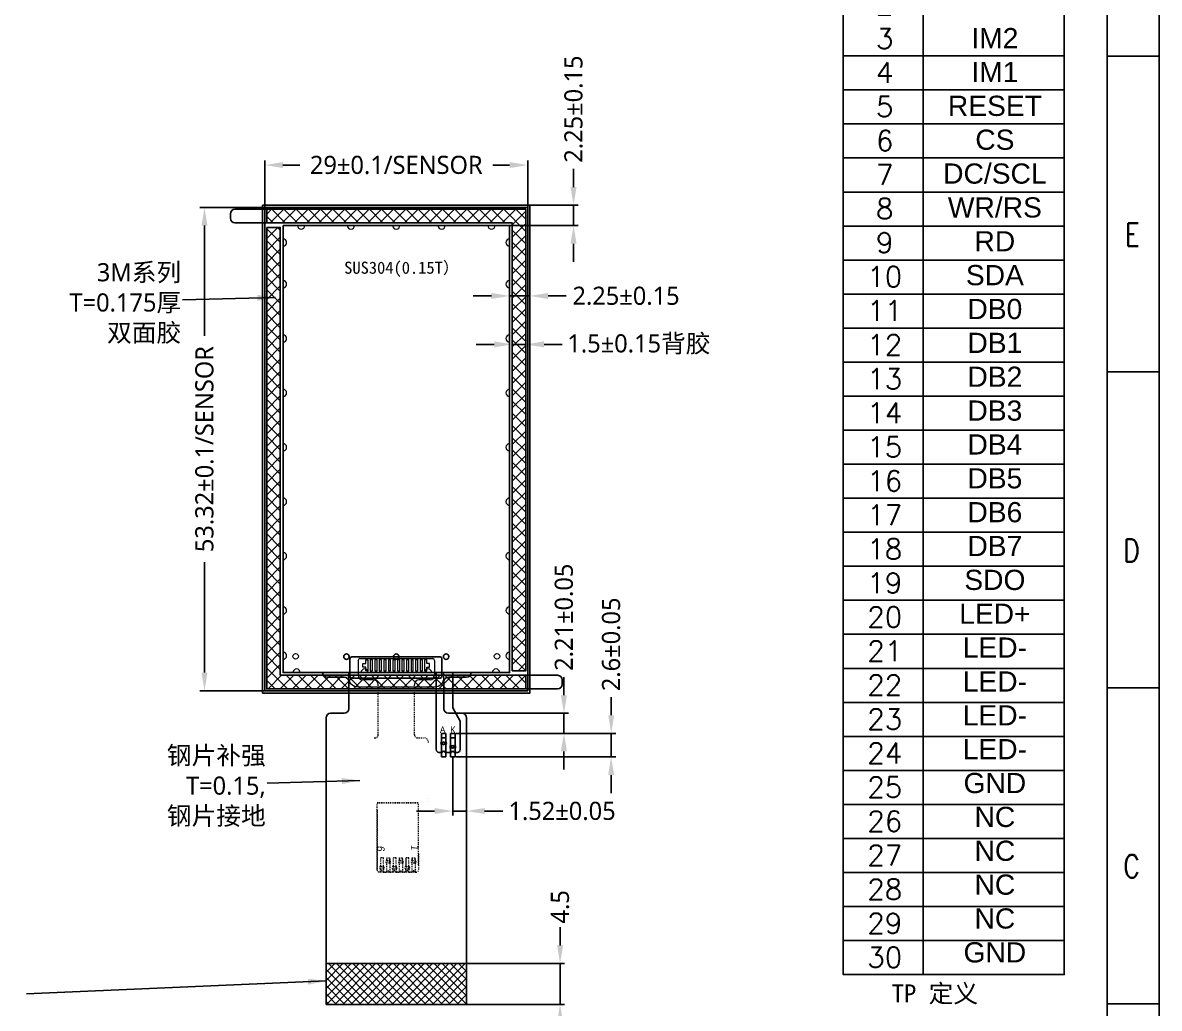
# Model space of a CAD drawing. Header units: millimetres. Extents: x 3150 to 3893, y 1403 to 2132.
# Drawn here: x 3439.1 to 3564.5, y 1550.5 to 1659.2 of the extents above; entities that cross this region are included whole.
import ezdxf

# ---------------------------------------------------------------- set-up
doc = ezdxf.new("R2010")
doc.units = ezdxf.units.MM
doc.linetypes.add('HIDDEN', pattern=[0.2, 0.1, -0.1])
for name, color, linetype in [('1-标准图框', 40, 'Continuous'), ('2-BL', 3, 'Continuous'), ('2-BL-FPC', 2, 'Continuous'), ('3-LCD-FPC', 40, 'Continuous'), ('6-标注', 7, 'Continuous'), ('dim', 3, 'Continuous'), ('KEEPOUTLAYER', 6, 'Continuous'), ('MECHANICAL1', 6, 'Continuous'), ('sensor OD', 7, 'Continuous'), ('上线OCA开窗', 103, 'Continuous')]:
    doc.layers.add(name, color=color, linetype=linetype)
doc.layers.add('图框', color=7, linetype='Continuous', lineweight=15)
doc.styles.add('PIN文字1', font='', dxfattribs={"height": 4})
doc.styles.add('ROMANS', font='romans.shx', dxfattribs={"width": 0.8})
doc.styles.add('TEXTSTYLE_2', font='simfang.ttf')
doc.styles.add('宋体', font='')
doc.styles.add('普耐', font='simhei.ttf')
doc.styles.add('标准', font='romand.shx', dxfattribs={"width": 0.9, "oblique": 5, "bigfont": 'gbcbig.shx'})
doc.styles.get('PIN文字1').set_extended_font_data('Microsoft YaHei')
doc.styles.get('宋体').set_extended_font_data('Microsoft YaHei')
doc.dimstyles.new('ISO-25-2.5', dxfattribs={"dimtxt": 2, "dimasz": 2, "dimexe": 1.25, "dimexo": 0, "dimtad": 1, "dimdsep": 46, "dimtxsty": '宋体', "dimcen": 2.5, "dimclrd": 256, "dimclre": 256, "dimclrt": 256, "dimadec": 0, "dimazin": 0, "dimtfac": 1, "dimtmove": 0, "dimatfit": 3, "dimfxl": 1, "dimarcsym": 0})
doc.dimstyles.new('ZY-G2-0.05', dxfattribs={"dimtxt": 2, "dimasz": 2, "dimexe": 0.5, "dimexo": 0.1, "dimgap": 0.5, "dimtad": 0, "dimdsep": 46, "dimtxsty": '宋体', "dimcen": 2, "dimclrd": 7, "dimclre": 7, "dimclrt": 7, "dimadec": 0, "dimazin": 2, "dimtol": 1, "dimtp": 0.05, "dimtm": 0.05, "dimtfac": 1, "dimtmove": 0, "dimatfit": 3, "dimfxl": 1, "dimtolj": 1, "dimarcsym": 0})
doc.dimstyles.new('ZY-G2-0.1默认', dxfattribs={"dimtxt": 2, "dimasz": 2, "dimexe": 0.5, "dimexo": 0.1, "dimgap": 0.5, "dimtad": 0, "dimdsep": 46, "dimtxsty": '宋体', "dimcen": 2, "dimclrd": 7, "dimclre": 7, "dimclrt": 7, "dimadec": 0, "dimazin": 2, "dimtp": 0.1, "dimtm": 0.1, "dimtfac": 1, "dimtmove": 0, "dimatfit": 3, "dimfxl": 1, "dimtolj": 1, "dimarcsym": 0})

# ---------------------------------------------------------------- blocks, each defined once
blk = doc.blocks.new('*D258')
at = {"layer": '6-标注', "color": 7, "lineweight": -2, "transparency": 16777216}
for p, q in [((3498.43, 1557.44), (3498.43, 1559.44)), ((3488.21, 1555.44), (3498.93, 1555.44)), ((3498.43, 1550.94), (3498.43, 1555.44)), ((3487.89, 1550.94), (3498.93, 1550.94)), ((3498.43, 1548.94), (3498.43, 1546.94))]:
    blk.add_line(p, q, dxfattribs=at)
at = {"layer": '6-标注', "color": 7, "transparency": 16777216}
for points in [[(3498.1, 1557.44), (3498.77, 1557.44), (3498.43, 1555.44)], [(3498.1, 1548.94), (3498.77, 1548.94), (3498.43, 1550.94)]]:
    blk.add_solid(points, dxfattribs=at)
at = {"layer": 'Defpoints', "color": 0, "transparency": 16777216}
for p in [(3488.11, 1555.44), (3498.43, 1555.44), (3487.79, 1550.94)]:
    blk.add_point(p, dxfattribs=at)
at = {"layer": '6-标注', "color": 7, "transparency": 16777216, "insert": (3498.43, 1561.7), "char_height": 2, "attachment_point": 5, "rotation": 90, "style": '宋体'}
blk.add_mtext('\\A1;4.5', dxfattribs=at)
blk = doc.blocks.new('*D265')
at = {"color": 7, "lineweight": -2, "transparency": 16777216}
for p, q in [((3498.86, 1585.05), (3498.86, 1587.05)), ((3487.71, 1583.05), (3499.36, 1583.05)), ((3498.86, 1580.84), (3498.86, 1583.05)), ((3486.94, 1580.84), (3499.36, 1580.84)), ((3498.86, 1578.84), (3498.86, 1576.84))]:
    blk.add_line(p, q, dxfattribs=at)
at = {"color": 7, "transparency": 16777216}
for points in [[(3498.52, 1585.05), (3499.19, 1585.05), (3498.86, 1583.05)], [(3498.52, 1578.84), (3499.19, 1578.84), (3498.86, 1580.84)]]:
    blk.add_solid(points, dxfattribs=at)
at = {"layer": 'Defpoints', "color": 0, "transparency": 16777216}
for p in [(3487.61, 1583.05), (3498.86, 1583.05), (3486.84, 1580.84)]:
    blk.add_point(p, dxfattribs=at)
at = {"color": 7, "transparency": 16777216, "insert": (3498.86, 1593.65), "char_height": 2, "attachment_point": 5, "rotation": 90, "style": '宋体'}
blk.add_mtext('\\A1;2.21±0.05', dxfattribs=at)
blk = doc.blocks.new('*D259')
at = {"color": 7, "lineweight": -2, "transparency": 16777216}
for p, q in [((3504.07, 1582.84), (3504.07, 1584.84)), ((3495.91, 1580.84), (3504.57, 1580.84)), ((3504.07, 1578.24), (3504.07, 1580.84)), ((3486.94, 1578.24), (3504.57, 1578.24)), ((3504.07, 1576.24), (3504.07, 1574.24))]:
    blk.add_line(p, q, dxfattribs=at)
at = {"color": 7, "transparency": 16777216}
for points in [[(3503.74, 1582.84), (3504.4, 1582.84), (3504.07, 1580.84)], [(3503.74, 1576.24), (3504.4, 1576.24), (3504.07, 1578.24)]]:
    blk.add_solid(points, dxfattribs=at)
at = {"layer": 'Defpoints', "color": 0, "transparency": 16777216}
for p in [(3495.81, 1580.84), (3504.07, 1580.84), (3486.84, 1578.24)]:
    blk.add_point(p, dxfattribs=at)
at = {"color": 7, "transparency": 16777216, "insert": (3504.07, 1590.66), "char_height": 2, "attachment_point": 5, "rotation": 90, "style": '宋体'}
blk.add_mtext('\\A1;2.6±0.05', dxfattribs=at)
blk = doc.blocks.new('*D260')
at = {"color": 7, "lineweight": -2, "transparency": 16777216}
for p, q in [((3486.59, 1578.14), (3486.59, 1571.77)), ((3488.11, 1578.14), (3488.11, 1571.77)), ((3484.59, 1572.27), (3482.59, 1572.27)), ((3486.59, 1572.27), (3488.11, 1572.27)), ((3490.11, 1572.27), (3492.11, 1572.27))]:
    blk.add_line(p, q, dxfattribs=at)
at = {"color": 7, "transparency": 16777216}
for points in [[(3484.59, 1572.6), (3484.59, 1571.94), (3486.59, 1572.27)], [(3490.11, 1572.6), (3490.11, 1571.94), (3488.11, 1572.27)]]:
    blk.add_solid(points, dxfattribs=at)
at = {"layer": 'Defpoints', "color": 0, "transparency": 16777216}
for p in [(3486.59, 1578.24), (3488.11, 1578.24), (3488.11, 1572.27)]:
    blk.add_point(p, dxfattribs=at)
at = {"color": 7, "transparency": 16777216, "insert": (3498.65, 1572.27), "char_height": 2, "attachment_point": 5, "style": '宋体'}
blk.add_mtext('\\A1;1.52±0.05', dxfattribs=at)
blk = doc.blocks.new('*D266')
at = {"layer": '3-LCD-FPC', "color": 7, "lineweight": -2, "transparency": 16777216}
for p, q in [((3490.86, 1629.1), (3488.86, 1629.1)), ((3492.86, 1627.26), (3492.86, 1629.6)), ((3492.86, 1629.1), (3495.11, 1629.1)), ((3495.11, 1627.26), (3495.11, 1629.6)), ((3497.11, 1629.1), (3499.11, 1629.1))]:
    blk.add_line(p, q, dxfattribs=at)
at = {"layer": '3-LCD-FPC', "color": 7, "transparency": 16777216}
for points in [[(3490.86, 1629.43), (3490.86, 1628.76), (3492.86, 1629.1)], [(3497.11, 1629.43), (3497.11, 1628.76), (3495.11, 1629.1)]]:
    blk.add_solid(points, dxfattribs=at)
at = {"layer": 'Defpoints', "color": 0, "transparency": 16777216}
for p in [(3495.11, 1629.1), (3492.86, 1627.16), (3495.11, 1627.16)]:
    blk.add_point(p, dxfattribs=at)
at = {"layer": '3-LCD-FPC', "color": 7, "transparency": 16777216, "insert": (3505.71, 1629.1), "char_height": 2, "attachment_point": 5, "style": '宋体'}
blk.add_mtext('\\A1;2.25±0.15', dxfattribs=at)
blk = doc.blocks.new('*D267')
at = {"layer": '3-LCD-FPC', "color": 7, "lineweight": -2, "transparency": 16777216}
for p, q in [((3499.92, 1641.11), (3499.92, 1643.11)), ((3488.97, 1639.11), (3500.42, 1639.11)), ((3499.92, 1636.86), (3499.92, 1639.11)), ((3488.97, 1636.86), (3500.42, 1636.86)), ((3499.92, 1634.86), (3499.92, 1632.86))]:
    blk.add_line(p, q, dxfattribs=at)
at = {"layer": '3-LCD-FPC', "color": 7, "transparency": 16777216}
for points in [[(3499.58, 1641.11), (3500.25, 1641.11), (3499.92, 1639.11)], [(3499.58, 1634.86), (3500.25, 1634.86), (3499.92, 1636.86)]]:
    blk.add_solid(points, dxfattribs=at)
at = {"layer": 'Defpoints', "color": 0, "transparency": 16777216}
for p in [(3488.87, 1639.11), (3499.92, 1639.11), (3488.87, 1636.86)]:
    blk.add_point(p, dxfattribs=at)
at = {"layer": '3-LCD-FPC', "color": 7, "transparency": 16777216, "insert": (3499.92, 1649.71), "char_height": 2, "attachment_point": 5, "rotation": 90, "style": '宋体'}
blk.add_mtext('\\A1;2.25±0.15', dxfattribs=at)
blk = doc.blocks.new('*D306')
at = {"layer": '3-LCD-FPC', "color": 7, "lineweight": -2, "transparency": 16777216}
for p, q in [((3493.16, 1615.48), (3493.16, 1624.25)), ((3494.66, 1615.48), (3494.66, 1624.25)), ((3491.16, 1623.75), (3489.16, 1623.75)), ((3493.16, 1623.75), (3494.66, 1623.75)), ((3496.66, 1623.75), (3498.66, 1623.75))]:
    blk.add_line(p, q, dxfattribs=at)
at = {"layer": '3-LCD-FPC', "color": 7, "transparency": 16777216}
for points in [[(3491.16, 1624.09), (3491.16, 1623.42), (3493.16, 1623.75)], [(3496.66, 1624.09), (3496.66, 1623.42), (3494.66, 1623.75)]]:
    blk.add_solid(points, dxfattribs=at)
at = {"layer": 'Defpoints', "color": 0, "transparency": 16777216}
for p in [(3494.66, 1623.75), (3493.16, 1615.38), (3494.66, 1615.38)]:
    blk.add_point(p, dxfattribs=at)
at = {"layer": '3-LCD-FPC', "color": 7, "transparency": 16777216, "insert": (3507.13, 1623.75), "char_height": 2, "attachment_point": 5, "style": '宋体'}
blk.add_mtext('\\A1;1.5±0.15背胶', dxfattribs=at)
blk = doc.blocks.new('*D313')
at = {"layer": '3-LCD-FPC', "color": 7, "lineweight": -2, "transparency": 16777216}
for p, q in [((3467.5, 1638.86), (3458.7, 1638.86)), ((3459.2, 1636.86), (3459.2, 1624.69)), ((3459.2, 1587.54), (3459.2, 1599.71)), ((3467.25, 1585.54), (3458.7, 1585.54))]:
    blk.add_line(p, q, dxfattribs=at)
at = {"layer": '3-LCD-FPC', "color": 7, "transparency": 16777216}
for points in [[(3458.87, 1636.86), (3459.53, 1636.86), (3459.2, 1638.86)], [(3458.87, 1587.54), (3459.53, 1587.54), (3459.2, 1585.54)]]:
    blk.add_solid(points, dxfattribs=at)
at = {"layer": 'Defpoints', "color": 0, "transparency": 16777216}
for p in [(3459.2, 1638.86), (3467.6, 1638.86), (3467.35, 1585.54)]:
    blk.add_point(p, dxfattribs=at)
at = {"layer": '3-LCD-FPC', "color": 7, "transparency": 16777216, "insert": (3459.2, 1612.2), "char_height": 2, "attachment_point": 5, "rotation": 90, "style": '宋体'}
blk.add_mtext('\\A1;53.32±0.1/SENSOR', dxfattribs=at)
blk = doc.blocks.new('*D314')
at = {"layer": '3-LCD-FPC', "color": 7, "lineweight": -2, "transparency": 16777216}
for p, q in [((3465.86, 1636.91), (3465.86, 1644.04)), ((3494.86, 1636.72), (3494.86, 1644.04)), ((3467.86, 1643.54), (3469.71, 1643.54)), ((3492.86, 1643.54), (3491.02, 1643.54))]:
    blk.add_line(p, q, dxfattribs=at)
at = {"layer": '3-LCD-FPC', "color": 7, "transparency": 16777216}
for points in [[(3467.86, 1643.87), (3467.86, 1643.21), (3465.86, 1643.54)], [(3492.86, 1643.87), (3492.86, 1643.21), (3494.86, 1643.54)]]:
    blk.add_solid(points, dxfattribs=at)
at = {"layer": 'Defpoints', "color": 0, "transparency": 16777216}
for p in [(3494.86, 1643.54), (3465.86, 1636.81), (3494.86, 1636.62)]:
    blk.add_point(p, dxfattribs=at)
at = {"layer": '3-LCD-FPC', "color": 7, "transparency": 16777216, "insert": (3480.36, 1643.54), "char_height": 2, "attachment_point": 5, "style": '宋体'}
blk.add_mtext('\\A1;29±0.1/SENSOR', dxfattribs=at)

msp = doc.modelspace()

# ---------------------------------------------------------------- hatches: boundary and pattern name
h = msp.add_hatch()
h.set_pattern_fill('ANSI37', color=2, scale=0.3)
h.paths.add_polyline_path([(3466.0623, 1636.6609), (3466.0623, 1585.7409), (3494.6623, 1585.7409), (3494.6623, 1587.2409), (3467.5623, 1587.2409), (3467.5623, 1636.6609)])
at = {"layer": '1-标准图框'}
h = msp.add_hatch(dxfattribs=at)
h.set_pattern_fill('ANSI37', color=2, scale=0.3)
h.paths.add_polyline_path([(3493.1623, 1587.7409), (3493.1623, 1637.1609), (3466.0623, 1637.1609), (3466.0623, 1638.6609), (3494.6623, 1638.6609), (3494.6623, 1587.7409)])
at = {"layer": '3-LCD-FPC'}
h = msp.add_hatch(dxfattribs=at)
h.set_pattern_fill('ANSI37', color=40, scale=0.2)
h.set_pattern_definition([(45, (3337.6195, 1456.30356), (-0.4490128, 0.4490128), []), (135, (3337.6195, 1456.30356), (-0.4490128, -0.4490128), [])])
h.paths.add_polyline_path([(3488.1123, 1550.9409), (3488.1123, 1555.4409), (3472.6123, 1555.4409), (3472.6123, 1550.9409)])

# ---------------------------------------------------------------- linework, layer by layer
at = {"color": 7}
for p, q in [((3462.0623, 1637.6609), (3462.0623, 1638.1609)), ((3466.0623, 1638.6609), (3462.5623, 1638.6609)), ((3466.0623, 1637.1609), (3462.5623, 1637.1609)), ((3494.6623, 1587.2409), (3498.1623, 1587.2409)), ((3498.6623, 1586.2409), (3498.6623, 1586.7409)), ((3494.6623, 1585.7409), (3498.1623, 1585.7409))]:
    msp.add_line(p, q, dxfattribs=at)
at = {"color": 6, "linetype": 'HIDDEN', "lineweight": 0}
for p, q in [((3477.9286, 1580.3409), (3478.0286, 1580.3409)), ((3482.6953, 1580.3409), (3483.362, 1580.3409)), ((3478.2512, 1565.7792), (3478.2512, 1573.1783)), ((3482.8012, 1566.3365), (3482.8012, 1573.1783)), ((3478.2512, 1572.3783), (3478.2512, 1565.7792)), ((3482.8012, 1567.5292), (3482.8012, 1565.7792)), ((3478.6231, 1565.5167), (3478.5123, 1565.5167)), ((3482.5387, 1565.5167), (3478.5137, 1565.5167))]:
    msp.add_line(p, q, dxfattribs=at)
at = {"color": 7, "linetype": 'HIDDEN'}
msp.add_line((3478.2512, 1573.1783), (3482.8012, 1573.1783), dxfattribs=at)
at = {"color": 11, "linetype": 'HIDDEN', "lineweight": 0}
for p, q in [((3478.6012, 1567.1142), (3478.6012, 1566.1935)), ((3478.9512, 1567.1142), (3478.6012, 1567.1142)), ((3478.6012, 1567.1142), (3478.6012, 1566.1935)), ((3478.9512, 1566.1937), (3478.9512, 1567.1142)), ((3478.9512, 1566.1937), (3478.9512, 1567.1142)), ((3479.3012, 1567.1142), (3479.3012, 1566.8499)), ((3479.3012, 1566.8499), (3479.3012, 1567.1142)), ((3479.3012, 1567.1142), (3479.3012, 1566.8499)), ((3479.3012, 1566.8499), (3479.3012, 1567.1142)), ((3479.3012, 1567.1142), (3479.6512, 1567.1142)), ((3479.3012, 1565.5167), (3479.3012, 1566.4585)), ((3479.3012, 1565.5167), (3479.3012, 1566.4585)), ((3479.6512, 1566.8499), (3479.6512, 1567.1142)), ((3479.6512, 1567.0042), (3479.6512, 1566.8499)), ((3479.6512, 1566.8499), (3479.6512, 1567.0042)), ((3479.6512, 1567.0042), (3479.6512, 1566.8499)), ((3479.6512, 1566.4585), (3479.6512, 1565.5167)), ((3479.6512, 1566.4585), (3479.6512, 1565.5167)), ((3480.0012, 1567.1142), (3480.0012, 1566.1935)), ((3480.3512, 1567.1142), (3480.0012, 1567.1142)), ((3480.0012, 1567.1142), (3480.0012, 1566.1935)), ((3480.3512, 1566.1937), (3480.3512, 1567.1142)), ((3480.3512, 1566.1937), (3480.3512, 1567.0042)), ((3480.7012, 1566.8499), (3480.7012, 1567.1142)), ((3480.7012, 1567.1142), (3481.0512, 1567.1142)), ((3480.7012, 1567.0042), (3480.7012, 1566.8499)), ((3480.7012, 1566.8499), (3480.7012, 1567.0042)), ((3480.7012, 1567.0042), (3480.7012, 1566.8499)), ((3480.7012, 1565.5167), (3480.7012, 1566.4585)), ((3480.7012, 1565.5167), (3480.7012, 1566.4585)), ((3481.0512, 1566.8499), (3481.0512, 1567.1142)), ((3481.0512, 1567.0042), (3481.0512, 1566.8499)), ((3481.0512, 1566.8499), (3481.0512, 1567.0042)), ((3481.0512, 1567.0042), (3481.0512, 1566.8499)), ((3481.0512, 1566.4585), (3481.0512, 1565.5167)), ((3481.0512, 1566.4585), (3481.0512, 1565.5167)), ((3481.7512, 1567.1142), (3481.4012, 1567.1142)), ((3481.4012, 1567.1142), (3481.4012, 1566.1935)), ((3481.4012, 1567.0042), (3481.4012, 1566.1935)), ((3481.7512, 1566.1937), (3481.7512, 1567.1142)), ((3481.7512, 1566.1937), (3481.7512, 1567.0042)), ((3482.1012, 1566.8499), (3482.1012, 1567.1142)), ((3482.1012, 1567.1142), (3482.4512, 1567.1142)), ((3482.1012, 1567.0042), (3482.1012, 1566.8499)), ((3482.1012, 1566.8499), (3482.1012, 1567.0042)), ((3482.1012, 1567.0042), (3482.1012, 1566.8499)), ((3482.1012, 1565.5167), (3482.1012, 1566.4585)), ((3482.1012, 1565.5167), (3482.1012, 1566.4585)), ((3482.4512, 1566.8499), (3482.4512, 1567.1142)), ((3482.4512, 1567.0042), (3482.4512, 1566.8499)), ((3482.4512, 1566.8499), (3482.4512, 1567.0042)), ((3482.4512, 1567.0042), (3482.4512, 1566.8499)), ((3482.4512, 1566.4585), (3482.4512, 1565.5167)), ((3482.4512, 1566.4585), (3482.4512, 1565.5167)), ((3478.6012, 1565.8024), (3478.6012, 1565.5167)), ((3478.6012, 1565.5167), (3478.6012, 1565.8024)), ((3478.6012, 1565.8024), (3478.6012, 1565.5167)), ((3478.6012, 1565.5167), (3478.6012, 1565.8024)), ((3478.6012, 1565.8024), (3478.6012, 1565.5167)), ((3478.6012, 1565.5167), (3478.6012, 1565.8024)), ((3478.6012, 1565.8024), (3478.6012, 1565.5167)), ((3478.6012, 1565.5167), (3478.6012, 1565.8024)), ((3478.9293, 1565.5167), (3478.9512, 1565.5167)), ((3478.9293, 1565.5167), (3478.9512, 1565.5167)), ((3478.9512, 1565.5167), (3478.9512, 1565.8022)), ((3478.9512, 1565.5167), (3478.9512, 1565.8022)), ((3478.9512, 1565.5167), (3479.3012, 1565.5167)), ((3478.9512, 1565.5167), (3479.3012, 1565.5167)), ((3479.3231, 1565.5167), (3479.3012, 1565.5167)), ((3479.3012, 1565.5167), (3479.3231, 1565.5167)), ((3479.3231, 1565.5167), (3479.3012, 1565.5167)), ((3479.3012, 1565.5167), (3479.3231, 1565.5167)), ((3479.6293, 1565.5167), (3479.6512, 1565.5167)), ((3479.6293, 1565.5167), (3479.6512, 1565.5167)), ((3479.6512, 1565.5167), (3480.0012, 1565.5167)), ((3479.6512, 1565.5167), (3480.0012, 1565.5167)), ((3480.0012, 1565.8024), (3480.0012, 1565.5167)), ((3480.0012, 1565.5167), (3480.0012, 1565.8024)), ((3480.0012, 1565.5167), (3480.0012, 1565.8024)), ((3480.0012, 1565.5167), (3480.0012, 1565.8024)), ((3480.0012, 1565.8024), (3480.0012, 1565.5167)), ((3480.0012, 1565.5167), (3480.0012, 1565.8024)), ((3480.0012, 1565.5167), (3480.0012, 1565.8024)), ((3480.0012, 1565.5167), (3480.0012, 1565.8024)), ((3480.0012, 1565.5167), (3480.0231, 1565.5167)), ((3480.0012, 1565.5167), (3480.0231, 1565.5167)), ((3480.3293, 1565.5167), (3480.3512, 1565.5167)), ((3480.3293, 1565.5167), (3480.3512, 1565.5167)), ((3480.3512, 1565.5167), (3480.3512, 1565.8022)), ((3480.3512, 1565.5167), (3480.3512, 1565.8022)), ((3480.3512, 1565.5167), (3480.7012, 1565.5167)), ((3480.3512, 1565.5167), (3480.7012, 1565.5167)), ((3480.7231, 1565.5167), (3480.7012, 1565.5167)), ((3480.7012, 1565.5167), (3480.7231, 1565.5167)), ((3480.7231, 1565.5167), (3480.7012, 1565.5167)), ((3480.7012, 1565.5167), (3480.7231, 1565.5167)), ((3481.0293, 1565.5167), (3481.0512, 1565.5167)), ((3481.0293, 1565.5167), (3481.0512, 1565.5167)), ((3481.0512, 1565.5167), (3481.4012, 1565.5167)), ((3481.0512, 1565.5167), (3481.4012, 1565.5167)), ((3481.4012, 1565.8024), (3481.4012, 1565.5167)), ((3481.4012, 1565.5167), (3481.4012, 1565.8024)), ((3481.4012, 1565.5167), (3481.4012, 1565.8024)), ((3481.4012, 1565.5167), (3481.4012, 1565.8024)), ((3481.4012, 1565.8024), (3481.4012, 1565.5167)), ((3481.4012, 1565.5167), (3481.4012, 1565.8024)), ((3481.4012, 1565.5167), (3481.4012, 1565.8024)), ((3481.4012, 1565.5167), (3481.4012, 1565.8024)), ((3481.7293, 1565.5167), (3481.7512, 1565.5167)), ((3481.7293, 1565.5167), (3481.7512, 1565.5167)), ((3481.7512, 1565.5167), (3481.7512, 1565.8022)), ((3481.7512, 1565.5167), (3481.7512, 1565.8022)), ((3481.7512, 1565.5167), (3482.1012, 1565.5167)), ((3481.7512, 1565.5167), (3482.1012, 1565.5167)), ((3482.1231, 1565.5167), (3482.1012, 1565.5167)), ((3482.1012, 1565.5167), (3482.1231, 1565.5167)), ((3482.1231, 1565.5167), (3482.1012, 1565.5167)), ((3482.1012, 1565.5167), (3482.1231, 1565.5167)), ((3482.4512, 1565.5167), (3482.4293, 1565.5167)), ((3482.4512, 1565.5167), (3482.4293, 1565.5167)), ((3482.4512, 1565.5167), (3482.5407, 1565.5167))]:
    msp.add_line(p, q, dxfattribs=at)
at = {"color": 2}
msp.add_lwpolyline([(3466.0623, 1636.6609), (3466.0623, 1585.7409), (3494.6623, 1585.7409), (3494.6623, 1587.2409), (3467.5623, 1587.2409), (3467.5623, 1636.6609)], close=True, dxfattribs=at)
at = {"color": 7}
msp.add_lwpolyline([(3467.8623, 1636.8609), (3492.8623, 1636.8609), (3492.8623, 1587.5409), (3467.8623, 1587.5409)], close=True, dxfattribs=at)
at = {"color": 11, "linetype": 'HIDDEN', "lineweight": 0}
for centre in [(3479.4762, 1566.6542), (3479.4762, 1566.6542), (3480.8762, 1566.6542), (3480.8762, 1566.6542), (3482.2762, 1566.6542), (3482.2762, 1566.6542), (3478.7763, 1565.998), (3478.7763, 1565.9979), (3480.1763, 1565.998), (3480.1763, 1565.9979), (3481.5763, 1565.998), (3481.5763, 1565.9979)]:
    msp.add_circle(centre, 0.1531, dxfattribs=at)
at = {"color": 7}
for centre, start, end in [((3462.5623, 1638.1609), 90, 180), ((3462.5623, 1637.6609), 180, 270), ((3498.1623, 1586.7409), 0, 90), ((3498.1623, 1586.2409), 270, 0)]:
    msp.add_arc(centre, 0.5, start, end, dxfattribs=at)
at = {"color": 6, "linetype": 'HIDDEN', "lineweight": 0}
for centre, radius, start, end in [((3478.0286, 1580.6742), 0.3333, 270, 0), ((3482.6953, 1580.6742), 0.3333, 180, 270), ((3478.5137, 1565.7792, -0.0025), 0.2625, 180, 270), ((3482.5387, 1565.7792, -0.0025), 0.2625, 270, 0)]:
    msp.add_arc(centre, radius, start, end, dxfattribs=at)
at = {"color": 11, "linetype": 'HIDDEN', "lineweight": 0}
for centre, radius, start, end in [((3478.7763, 1565.9979), 0.2625, 131.836888, 228.162839), ((3478.7763, 1565.998), 0.2625, 131.836888, 228.162839), ((3478.7763, 1565.998), 0.2625, 311.783753, 48.21652), ((3478.7763, 1565.9979), 0.2625, 311.783753, 48.21652), ((3479.4762, 1566.6542), 0.2625, 131.810042, 228.189958), ((3479.4762, 1566.6542), 0.2625, 131.810042, 228.189958), ((3479.4762, 1566.6542), 0.2625, 311.810315, 48.189685), ((3479.4762, 1566.6542), 0.2625, 311.810315, 48.189685), ((3480.1763, 1565.9979), 0.2625, 131.836888, 228.162839), ((3480.1763, 1565.998), 0.2625, 131.836888, 228.162839), ((3480.1763, 1565.998), 0.2625, 311.783753, 48.21652), ((3480.1763, 1565.9979), 0.2625, 311.783753, 48.21652), ((3480.8762, 1566.6542), 0.2625, 131.810042, 228.189958), ((3480.8762, 1566.6542), 0.2625, 131.810042, 228.189958), ((3480.8762, 1566.6542), 0.2625, 311.810315, 48.189685), ((3480.8762, 1566.6542), 0.2625, 311.810315, 48.189685), ((3481.5763, 1565.9979), 0.2625, 131.836888, 228.162839), ((3481.5763, 1565.998), 0.2625, 131.836888, 228.162839), ((3481.5763, 1565.998), 0.2625, 311.783753, 48.21652), ((3481.5763, 1565.9979), 0.2625, 311.783753, 48.21652), ((3482.2762, 1566.6542), 0.2625, 131.810042, 228.189958), ((3482.2762, 1566.6542), 0.2625, 131.810042, 228.189958), ((3482.2762, 1566.6542), 0.2625, 311.810315, 48.189685), ((3482.2762, 1566.6542), 0.2625, 311.810315, 48.189685), ((3478.7762, 1565.5167), 0.1531, 0.001361, 179.998639), ((3478.7762, 1565.5167), 0.1531, 0.001361, 179.998639), ((3479.4762, 1565.5167), 0.1531, 0.001361, 179.998639), ((3479.4762, 1565.5167), 0.1531, 0.001361, 179.998639), ((3479.4762, 1565.5167), 0.1531, 0.001361, 179.998639), ((3479.4762, 1565.5167), 0.1531, 0.001361, 179.998639), ((3479.4762, 1565.5167), 0.1531, 0.001361, 179.998639), ((3479.4762, 1565.5167), 0.1531, 0.001361, 179.998639), ((3479.4762, 1565.5167), 0.1531, 0.001361, 179.998639), ((3479.4762, 1565.5167), 0.1531, 0.001361, 179.998639), ((3479.4762, 1565.5167), 0.1531, 0.001361, 179.998639), ((3479.4762, 1565.5167), 0.1531, 0.001361, 179.998639), ((3479.4762, 1565.5167), 0.1531, 0.001361, 179.998639), ((3479.4762, 1565.5167), 0.1531, 0.001361, 179.998639), ((3479.4762, 1565.5167), 0.1531, 0.001361, 179.998639), ((3479.4762, 1565.5167), 0.1531, 0.001361, 179.998639), ((3479.4762, 1565.5167), 0.1531, 0.001361, 179.998639), ((3479.4762, 1565.5167), 0.1531, 0.001361, 179.998639), ((3479.4762, 1565.5167), 0.1531, 0.001361, 179.998639), ((3479.4762, 1565.5167), 0.1531, 0.001361, 179.998639), ((3480.1762, 1565.5167), 0.1531, 0.001361, 179.998639), ((3480.1762, 1565.5167), 0.1531, 0.001361, 179.998639), ((3480.8762, 1565.5167), 0.1531, 0.001361, 179.998639), ((3480.8762, 1565.5167), 0.1531, 0.001361, 179.998639), ((3480.8762, 1565.5167), 0.1531, 0.001361, 179.998639), ((3480.8762, 1565.5167), 0.1531, 0.001361, 179.998639), ((3480.8762, 1565.5167), 0.1531, 0.001361, 179.998639), ((3480.8762, 1565.5167), 0.1531, 0.001361, 179.998639), ((3480.8762, 1565.5167), 0.1531, 0.001361, 179.998639), ((3480.8762, 1565.5167), 0.1531, 0.001361, 179.998639), ((3480.8762, 1565.5167), 0.1531, 0.001361, 179.998639), ((3480.8762, 1565.5167), 0.1531, 0.001361, 179.998639), ((3480.8762, 1565.5167), 0.1531, 0.001361, 179.998639), ((3480.8762, 1565.5167), 0.1531, 0.001361, 179.998639), ((3480.8762, 1565.5167), 0.1531, 0.001361, 179.998639), ((3480.8762, 1565.5167), 0.1531, 0.001361, 179.998639), ((3480.8762, 1565.5167), 0.1531, 0.001361, 179.998639), ((3480.8762, 1565.5167), 0.1531, 0.001361, 179.998639), ((3480.8762, 1565.5167), 0.1531, 0.001361, 179.998639), ((3480.8762, 1565.5167), 0.1531, 0.001361, 179.998639), ((3481.5762, 1565.5167), 0.1531, 0.001361, 179.998639), ((3481.5762, 1565.5167), 0.1531, 0.001361, 179.998639), ((3482.2762, 1565.5167), 0.1531, 0.001361, 179.998639), ((3482.2762, 1565.5167), 0.1531, 0.001361, 179.998639), ((3482.2762, 1565.5167), 0.1531, 0.001361, 179.998639), ((3482.2762, 1565.5167), 0.1531, 0.001361, 179.998639), ((3482.2762, 1565.5167), 0.1531, 0.001361, 179.998639), ((3482.2762, 1565.5167), 0.1531, 0.001361, 179.998639), ((3482.2762, 1565.5167), 0.1531, 0.001361, 179.998639), ((3482.2762, 1565.5167), 0.1531, 0.001361, 179.998639), ((3482.2762, 1565.5167), 0.1531, 0.001361, 179.998639), ((3482.2762, 1565.5167), 0.1531, 0.001361, 179.998639), ((3482.2762, 1565.5167), 0.1531, 0.001361, 179.998639), ((3482.2762, 1565.5167), 0.1531, 0.001361, 179.998639), ((3482.2762, 1565.5167), 0.1531, 0.001361, 179.998639), ((3482.2762, 1565.5167), 0.1531, 0.001361, 179.998639), ((3482.2762, 1565.5167), 0.1531, 0.001361, 179.998639), ((3482.2762, 1565.5167), 0.1531, 0.001361, 179.998639), ((3482.2762, 1565.5167), 0.1531, 0.001361, 179.998639), ((3482.2762, 1565.5167), 0.1531, 0.001361, 179.998639)]:
    msp.add_arc(centre, radius, start, end, dxfattribs=at)
at = {"layer": '1-标准图框', "color": 7}
for p, q in [((3538.4855, 1554.2251), (3538.4855, 1670.5972)), ((3529.6826, 1655.5814), (3554.0518, 1655.5814)), ((3529.6826, 1651.8275), (3554.0518, 1651.8275)), ((3529.6826, 1648.0736), (3554.0518, 1648.0736)), ((3529.6826, 1644.3196), (3554.0518, 1644.3196)), ((3529.6826, 1640.5657), (3554.0518, 1640.5657)), ((3529.6826, 1636.8117), (3554.0518, 1636.8117)), ((3529.6826, 1633.0578), (3554.0518, 1633.0578)), ((3529.6826, 1629.3039), (3554.0518, 1629.3039)), ((3529.6826, 1625.5499), (3554.0518, 1625.5499)), ((3529.6826, 1621.796), (3554.0518, 1621.796)), ((3529.6826, 1618.0421), (3554.0518, 1618.0421)), ((3529.6826, 1610.5342), (3554.0518, 1610.5342)), ((3529.6826, 1606.7802), (3554.0518, 1606.7802)), ((3529.6826, 1603.0263), (3554.0518, 1603.0263)), ((3529.6826, 1599.2724), (3554.0518, 1599.2724)), ((3529.6826, 1595.5184), (3554.0518, 1595.5184)), ((3529.6826, 1591.7645), (3554.0518, 1591.7645)), ((3529.6826, 1584.2566), (3554.0518, 1584.2566)), ((3529.6826, 1580.5027), (3554.0518, 1580.5027)), ((3529.6826, 1576.7487), (3554.0518, 1576.7487)), ((3529.6826, 1572.9948), (3554.0518, 1572.9948)), ((3529.6826, 1569.2409), (3554.0518, 1569.2409)), ((3529.6826, 1565.4869), (3554.0518, 1565.4869)), ((3529.6826, 1557.979), (3554.0518, 1557.979))]:
    msp.add_line(p, q, dxfattribs=at)
for points in [[(3529.6826, 1670.5972), (3554.0518, 1670.5972), (3554.0518, 1554.2251), (3529.6826, 1554.2251)], [(3529.6826, 1614.2881), (3554.0518, 1614.2881)], [(3529.6826, 1588.0105), (3554.0518, 1588.0105)], [(3529.6826, 1561.733), (3554.0518, 1561.733)]]:
    msp.add_lwpolyline(points, close=True, dxfattribs=at)
at = {"layer": '1-标准图框', "color": 1}
msp.add_lwpolyline([(3465.6123, 1639.1109), (3495.1123, 1639.1109), (3495.1123, 1585.2909), (3465.6123, 1585.2909)], close=True, dxfattribs=at)
at = {"layer": '1-标准图框', "color": 0}
msp.add_lwpolyline([(3465.8623, 1638.8609), (3494.8623, 1638.8609), (3494.8623, 1585.5409), (3465.8623, 1585.5409)], close=True, dxfattribs=at)
at = {"layer": '1-标准图框', "color": 2}
msp.add_lwpolyline([(3493.1623, 1587.7409), (3493.1623, 1637.1609), (3466.0623, 1637.1609), (3466.0623, 1638.6609), (3494.6623, 1638.6609), (3494.6623, 1587.7409)], close=True, dxfattribs=at)
at = {"layer": '2-BL', "color": 6, "lineweight": 5}
for p, q in [((3467.8623, 1636.8609), (3467.8623, 1587.5409)), ((3492.8623, 1636.8609), (3467.8623, 1636.8609)), ((3492.8623, 1587.5409), (3492.8623, 1636.8609)), ((3467.8623, 1587.5409), (3492.8623, 1587.5409))]:
    msp.add_line(p, q, dxfattribs=at)
at = {"layer": '2-BL', "color": 0, "lineweight": 5}
for centre in [(3469.2531, 1589.3409), (3491.4678, 1589.3409)]:
    msp.add_circle(centre, 0.3, dxfattribs=at)
at = {"layer": '2-BL', "color": 6}
for centre in [(3474.8586, 1589.3043), (3480.3586, 1589.3043), (3485.8623, 1589.3043)]:
    msp.add_circle(centre, 0.3, dxfattribs=at)
at = {"layer": '2-BL', "color": 6, "lineweight": 5}
for centre, start, end in [((3469.8623, 1636.8609), 180, 0), ((3475.3623, 1636.8609), 180, 0), ((3480.3623, 1636.8609), 180, 0), ((3485.3623, 1636.8609), 180, 0), ((3490.8623, 1636.8609), 180, 0), ((3467.8623, 1635.0009), 270, 90), ((3492.8623, 1635.0009), 90, 270), ((3467.8623, 1630.4009), 270, 90), ((3492.8623, 1630.4009), 90, 270), ((3467.8623, 1624.4009), 270, 90), ((3492.8623, 1624.4009), 90, 270), ((3467.8623, 1618.4009), 270, 90), ((3492.8623, 1618.4009), 90, 270), ((3467.8623, 1612.4009), 270, 90), ((3492.8623, 1612.4009), 90, 270), ((3467.8623, 1606.4009), 270, 90), ((3492.8623, 1606.4009), 90, 270), ((3467.8623, 1600.4009), 270, 90), ((3492.8623, 1600.4009), 90, 270), ((3467.8623, 1594.4009), 270, 90), ((3492.8623, 1594.4009), 90, 270), ((3467.8623, 1589.4009), 270, 90), ((3492.8623, 1589.4009), 90, 270), ((3469.3623, 1587.5409), 0, 180), ((3476.8623, 1587.5409), 0, 180), ((3483.8623, 1587.5409), 0, 180), ((3491.3623, 1587.5409), 0, 180)]:
    msp.add_arc(centre, 0.4, start, end, dxfattribs=at)
at = {"layer": '2-BL-FPC', "color": 7}
for p, q in [((3484.7704, 1582.1662), (3484.7704, 1587.5409)), ((3486.6123, 1583.6441), (3486.6123, 1587.5409)), ((3487.4123, 1582.1736), (3486.6123, 1583.6441)), ((3484.7704, 1581.7409), (3484.7704, 1582.1662)), ((3484.7704, 1579.0409), (3484.7704, 1582.1662)), ((3487.4123, 1579.0409), (3487.4123, 1582.1736)), ((3485.3404, 1579.9067), (3485.3404, 1580.3409)), ((3485.8404, 1580.3409), (3485.3404, 1580.3409)), ((3485.8404, 1579.9067), (3485.8404, 1580.3409)), ((3486.3404, 1579.5067), (3486.3404, 1580.3409)), ((3486.8404, 1580.3409), (3486.3404, 1580.3409)), ((3486.8404, 1579.5067), (3486.8404, 1580.3409)), ((3485.0704, 1578.7409), (3485.4404, 1578.7409)), ((3485.3404, 1578.7409), (3485.3404, 1579.5751)), ((3485.7404, 1578.7409), (3486.4404, 1578.7409)), ((3485.8404, 1578.7409), (3485.8404, 1579.5751)), ((3486.3404, 1578.7409), (3486.3404, 1579.1751)), ((3486.7404, 1578.7409), (3487.1123, 1578.7409)), ((3486.8404, 1578.7409), (3486.8404, 1579.1751))]:
    msp.add_line(p, q, dxfattribs=at)
for centre in [(3485.5904, 1579.7409), (3486.5904, 1579.3409)]:
    msp.add_circle(centre, 0.15, dxfattribs=at)
for centre, radius, start, end in [((3485.0704, 1579.0409), 0.3, 180, 270), ((3485.5904, 1579.7409), 0.3, 146.44269, 213.55731), ((3485.5904, 1578.7409), 0.15, 0, 180), ((3485.5904, 1579.7409), 0.3, 326.44269, 33.55731), ((3486.5904, 1579.3409), 0.3, 146.44269, 213.55731), ((3486.5904, 1578.7409), 0.15, 0, 180), ((3486.5904, 1579.3409), 0.3, 326.44269, 33.55731), ((3487.1123, 1579.0409), 0.3, 270, 0)]:
    msp.add_arc(centre, radius, start, end, dxfattribs=at)
at = {"layer": '3-LCD-FPC', "color": 40}
for p, q in [((3474.6123, 1587.0509), (3472.7273, 1587.0509)), ((3475.1123, 1583.5509), (3475.1123, 1586.5509)), ((3485.6123, 1583.5509), (3485.6123, 1586.5509)), ((3486.1123, 1587.0509), (3488.1173, 1587.0509)), ((3472.6123, 1550.9409), (3472.6123, 1582.5509)), ((3474.6123, 1583.0509), (3473.1123, 1583.0509)), ((3474.6123, 1583.0509), (3474.6123, 1583.0509)), ((3486.1123, 1583.0509), (3486.1123, 1583.0509)), ((3487.6123, 1583.0509), (3486.1123, 1583.0509)), ((3488.1123, 1550.9409), (3488.1123, 1582.5509)), ((3485.8404, 1580.8409), (3485.3404, 1580.8409)), ((3485.3404, 1580.8409), (3485.3404, 1578.2409)), ((3485.8404, 1578.2409), (3485.8404, 1580.8409)), ((3486.8404, 1580.8409), (3486.3404, 1580.8409)), ((3486.3404, 1580.8409), (3486.3404, 1578.2409)), ((3486.8404, 1578.2409), (3486.8404, 1580.8409)), ((3485.3404, 1578.2409), (3485.8404, 1578.2409)), ((3486.3404, 1578.2409), (3486.8404, 1578.2409)), ((3472.6123, 1555.4409), (3488.1123, 1555.4409)), ((3488.1123, 1550.9409), (3472.6123, 1550.9409))]:
    msp.add_line(p, q, dxfattribs=at)
for centre, start, end in [((3472.7273, 1587.5509), 180, 270), ((3488.1173, 1587.5509), 270, 0), ((3474.6123, 1586.5509), 0, 90), ((3486.1123, 1586.5509), 90, 180), ((3473.1123, 1582.5509), 90, 180), ((3474.6123, 1583.5509), 270, 0), ((3486.1123, 1583.5509), 180, 270), ((3487.6123, 1582.5509), 0, 90)]:
    msp.add_arc(centre, 0.5, start, end, dxfattribs=at)
at = {"layer": 'dim', "linetype": 'HIDDEN', "lineweight": 0, "const_width": 0.00127}
msp.add_lwpolyline([(3483.919, 1579.8409), (3483.919, 1573.6783, -0.41421356), (3483.419, 1573.1783), (3477.6335, 1573.1783, -0.41421356), (3477.1335, 1573.6783), (3477.1335, 1579.8415, -0.41421356), (3477.6335, 1580.3409), (3483.419, 1580.3409)], format="xyb", dxfattribs=at)
at = {"layer": 'dim', "linetype": 'HIDDEN', "lineweight": 0}
msp.add_arc((3483.419, 1579.8409), 0.5, 0, 90, dxfattribs=at)
at = {"layer": 'KEEPOUTLAYER', "lineweight": 0}
for p, q in [((3476.1373, 1588.8909), (3476.1373, 1587.2409)), ((3476.3373, 1589.0909), (3484.3873, 1589.0909)), ((3484.5873, 1588.8909), (3484.5873, 1587.2409)), ((3477.8623, 1586.7409), (3476.6373, 1586.7409)), ((3484.0873, 1586.7409), (3482.8623, 1586.7409))]:
    msp.add_line(p, q, dxfattribs=at)
at = {"layer": 'KEEPOUTLAYER', "linetype": 'HIDDEN', "lineweight": 0}
for p, q in [((3478.3623, 1580.6742), (3478.3623, 1586.2409)), ((3482.3623, 1580.6742), (3482.3623, 1586.2409))]:
    msp.add_line(p, q, dxfattribs=at)
at = {"layer": 'KEEPOUTLAYER', "lineweight": 0}
for points in [[(3476.6873, 1588.5409), (3476.9873, 1588.5409), (3476.9873, 1588.9409), (3477.2373, 1588.9409), (3477.2373, 1587.7409), (3476.9873, 1587.7409), (3476.9873, 1588.1409), (3476.6873, 1588.1409)], [(3477.7373, 1587.7409), (3477.7373, 1588.9409), (3477.4873, 1588.9409), (3477.4873, 1587.7409)], [(3478.2373, 1587.7409), (3478.2373, 1588.9409), (3477.9873, 1588.9409), (3477.9873, 1587.7409)], [(3478.7373, 1587.7409), (3478.7373, 1588.9409), (3478.4873, 1588.9409), (3478.4873, 1587.7409)], [(3479.2373, 1587.7409), (3479.2373, 1588.9409), (3478.9873, 1588.9409), (3478.9873, 1587.7409)], [(3479.7373, 1587.7409), (3479.7373, 1588.9409), (3479.4873, 1588.9409), (3479.4873, 1587.7409)], [(3480.2373, 1587.7409), (3480.2373, 1588.9409), (3479.9873, 1588.9409), (3479.9873, 1587.7409)], [(3480.7373, 1587.7409), (3480.7373, 1588.9409), (3480.4873, 1588.9409), (3480.4873, 1587.7409)], [(3481.2373, 1587.7409), (3481.2373, 1588.9409), (3480.9873, 1588.9409), (3480.9873, 1587.7409)], [(3481.7373, 1587.7409), (3481.7373, 1588.9409), (3481.4873, 1588.9409), (3481.4873, 1587.7409)], [(3482.2373, 1587.7409), (3482.2373, 1588.9409), (3481.9873, 1588.9409), (3481.9873, 1587.7409)], [(3482.7373, 1587.7409), (3482.7373, 1588.9409), (3482.4873, 1588.9409), (3482.4873, 1587.7409)], [(3483.2373, 1587.7409), (3483.2373, 1588.9409), (3482.9873, 1588.9409), (3482.9873, 1587.7409)], [(3484.0373, 1588.5409), (3483.7373, 1588.5409), (3483.7373, 1588.9409), (3483.4873, 1588.9409), (3483.4873, 1587.7409), (3483.7373, 1587.7409), (3483.7373, 1588.1409), (3484.0373, 1588.1409)]]:
    msp.add_lwpolyline(points, close=True, dxfattribs=at)
at = {"layer": 'KEEPOUTLAYER', "linetype": 'HIDDEN', "lineweight": 0, "const_width": 0.00127}
for points in [[(3477.6335, 1580.3415, 0.414214), (3477.1335, 1579.8415)], [(3478.029, 1580.3409, 0.414214), (3478.3623, 1580.6742)], [(3482.3623, 1580.6742, 0.414214), (3482.6956, 1580.3409)], [(3477.1335, 1573.679, 0.414214), (3477.6335, 1573.179)], [(3483.419, 1573.1783, 0.414214), (3483.919, 1573.6783)], [(3478.2512, 1565.7792, 0.414214), (3478.5137, 1565.5167)], [(3482.5387, 1565.5167, 0.414214), (3482.8012, 1565.7792)]]:
    msp.add_lwpolyline(points, format="xyb", dxfattribs=at)
at = {"layer": 'KEEPOUTLAYER', "linetype": 'HIDDEN', "lineweight": 0, "const_width": 0.000635}
for points in [[(3477.6338, 1580.3415, -1), (3477.6332, 1580.3415, -1)], [(3477.634, 1580.3418, -1), (3477.6334, 1580.3418, -1)], [(3477.7153, 1580.3418, -1), (3477.7147, 1580.3418, -1)], [(3477.7153, 1580.3418, -1), (3477.7147, 1580.3418, -1)], [(3477.9335, 1580.3418, -1), (3477.9329, 1580.3418, -1)], [(3477.6338, 1573.179, -1), (3477.6331, 1573.179, -1)], [(3477.6344, 1573.1783, -1), (3477.6338, 1573.1783, -1)], [(3477.7144, 1573.1783, -1), (3477.7138, 1573.1783, -1)], [(3477.7144, 1573.1783, -1), (3477.7138, 1573.1783, -1)], [(3477.9293, 1573.1783, -1), (3477.9286, 1573.1783, -1)], [(3477.9293, 1573.1783, -1), (3477.9286, 1573.1783, -1)], [(3482.5387, 1565.5164, -1), (3482.5387, 1565.517, -1)], [(3482.5387, 1565.5164, -1), (3482.5387, 1565.517, -1)]]:
    msp.add_lwpolyline(points, format="xyb", close=True, dxfattribs=at)
at = {"layer": 'KEEPOUTLAYER', "linetype": 'HIDDEN', "lineweight": 0, "const_width": 0.00127}
for points in [[(3477.715, 1580.3418), (3477.6337, 1580.3418)], [(3477.9332, 1580.3418), (3477.715, 1580.3418)], [(3483.3623, 1580.3409), (3482.6956, 1580.3409)], [(3483.919, 1574.6409), (3483.919, 1575.2909)], [(3477.1335, 1573.679), (3477.1335, 1573.8415)], [(3483.919, 1573.6783), (3483.919, 1574.6409)], [(3477.7141, 1573.1783), (3477.6341, 1573.1783)], [(3477.929, 1573.1783), (3477.7141, 1573.1783)], [(3482.8012, 1565.7795), (3482.8012, 1572.8783)], [(3483.419, 1573.1783), (3482.8623, 1573.1783)], [(3478.5137, 1565.5167), (3482.5387, 1565.5167)]]:
    msp.add_lwpolyline(points, dxfattribs=at)
at = {"layer": 'KEEPOUTLAYER', "lineweight": 0}
for centre, radius, start, end in [((3476.3373, 1588.8909), 0.2, 90, 180), ((3484.3873, 1588.8909), 0.2, 0, 90), ((3476.6373, 1587.2409), 0.5, 180, 270), ((3477.8623, 1586.2409), 0.5, 0, 90), ((3482.8623, 1586.2409), 0.5, 90, 180), ((3484.0873, 1587.2409), 0.5, 270, 0)]:
    msp.add_arc(centre, radius, start, end, dxfattribs=at)
at = {"layer": 'MECHANICAL1', "linetype": 'HIDDEN', "lineweight": 0, "const_width": 0.00127}
msp.add_lwpolyline([(3478.029, 1580.3409), (3477.929, 1580.3409)], dxfattribs=at)
at = {"layer": 'MECHANICAL1', "linetype": 'HIDDEN', "lineweight": 0, "const_width": 0.000635}
msp.add_lwpolyline([(3477.9293, 1580.3409, -1), (3477.9286, 1580.3409, -1)], format="xyb", close=True, dxfattribs=at)
at = {"layer": 'sensor OD', "lineweight": 0}
msp.add_lwpolyline([(3485.5873, 1586.9409, -0.41421356), (3484.5873, 1585.9409), (3476.1373, 1585.9409, -0.41421356), (3475.1373, 1586.9409), (3475.1373, 1587.5409), (3485.5873, 1587.5409)], format="xyb", close=True, dxfattribs=at)
at = {"layer": '上线OCA开窗'}
msp.add_lwpolyline([(3475.2497, 1587.1259, 0.41421356), (3475.4497, 1586.9259), (3485.1887, 1586.9259, 0.41421356), (3485.3887, 1587.1259), (3485.3887, 1589.069, 0.41421356), (3485.1887, 1589.269), (3475.4497, 1589.269, 0.41421356), (3475.2497, 1589.069)], format="xyb", close=True, dxfattribs=at)
at = {"layer": '图框', "lineweight": -3}
for points in [[(3564.5407, 1695.633), (3564.5407, 1489.9779), (3300.2958, 1489.9779), (3300.2958, 1695.633)], [(3306.0459, 1690.4057), (3558.7906, 1690.4057), (3558.7906, 1495.2052), (3306.0459, 1495.2052)]]:
    msp.add_lwpolyline(points, close=True, dxfattribs=at)
for points in [[(3558.7906, 1655.5568), (3564.5407, 1655.5568)], [(3558.7906, 1620.708), (3564.5407, 1620.708)], [(3558.7906, 1585.8591), (3564.5407, 1585.8591)], [(3558.7906, 1551.0103), (3564.5407, 1551.0103)]]:
    msp.add_lwpolyline(points, dxfattribs=at)

# ---------------------------------------------------------------- texts
at = {"linetype": 'HIDDEN', "lineweight": 0, "char_height": 0.875, "width": 0.512527, "attachment_point": 3, "rotation": 270, "style": '标准'}
for s, insert in [('{\\fSTZhongsong|b0|i0|c134|p2;6}', (3479.0798, 1567.8514)), ('{\\fSTZhongsong|b0|i0|c0|p2;1}', (3482.8485, 1567.9606))]:
    msp.add_mtext(s, dxfattribs=dict(at, insert=insert))
at = {"color": 3, "linetype": 'Continuous', "lineweight": 0, "insert": (3535.0188, 1553.1452), "char_height": 2, "width": 19.040777, "attachment_point": 1, "style": 'TEXTSTYLE_2'}
msp.add_mtext('{\\fSimSun|b0|i0|c134|p2;TP 定义}', dxfattribs=at)
at = {"layer": '1-标准图框', "color": 7, "insert": (3534.2487, 1666.1296), "char_height": 2.25216, "width": 17.645726, "attachment_point": 2, "style": 'PIN文字1'}
msp.add_mtext('{\\Ftxt,chineset|c0;1\\P2\\P3\\P4\\P5\\P6\\P7\\P8\\P9\\P10\\P11\\P12\\P13\\P14\\P15\\P16\\P17\\P18\\P19\\P20\\P21\\P22\\P23\\P24\\P25\\P26\\P27\\P28\\P29\\P30}', dxfattribs=at)
at = {"layer": '1-标准图框', "color": 7, "insert": (3546.4035, 1666.1296), "char_height": 2.2272, "width": 17.645726, "attachment_point": 2, "line_spacing_factor": 1.006196, "style": 'PIN文字1'}
msp.add_mtext('{\\fArial|b0|i0|c0|p34;GND\\PVCC\\PIM2\\PIM1\\PRESET\\PCS\\PDC/SCL\\PWR/RS\\PRD\\PSDA\\PDB0\\PDB1\\PDB2\\PDB3\\PDB4\\PDB5\\PDB6\\PDB7\\PSDO\\PLED+\\PLED-\\PLED-\\PLED-\\PLED-\\PGND\\PNC\\PNC\\PNC\\PNC\\PGND}', dxfattribs=at)
at = {"layer": '2-BL', "color": 4, "lineweight": 13, "ltscale": 5, "style": '普耐'}
msp.add_text('SUS304(0.15T）', height=1.333778, dxfattribs=at).set_placement((3474.6096, 1631.5472))
at = {"layer": '2-BL-FPC', "color": 7, "style": '宋体'}
for s, p in [('A', (3485.1656, 1580.8733)), ('K', (3486.2898, 1580.8695))]:
    msp.add_text(s, height=0.75, dxfattribs=at).set_placement(p)
at = {"layer": 'dim', "lineweight": 0, "char_height": 2, "width": 13.323498, "attachment_point": 3, "style": '宋体'}
for s, insert in [('3M系列T=0.175厚双面胶', (3456.6288, 1632.7141)), ('钢片补强\\PT=0.15,\\P钢片接地', (3465.962, 1579.41))]:
    msp.add_mtext(s, dxfattribs=dict(at, insert=insert))
at = {"layer": '图框', "lineweight": -3, "char_height": 2.5211, "width": 1.23065, "attachment_point": 3, "style": 'ROMANS'}
for s, insert in [('E', (3562.3897, 1637.1287)), ('D', (3562.3897, 1602.2798)), ('C', (3562.3897, 1567.431))]:
    msp.add_mtext(s, dxfattribs=dict(at, insert=insert))

# ---------------------------------------------------------------- dimensions: what is measured, and where the dimension line sits
at = {"color": 40}
for base, p1, p2, picture, middle in [((3498.8567, 1583.0509), (3486.8404, 1580.8409), (3487.6123, 1583.0509), '*D265', (3498.8567, 1593.6484)), ((3504.0686, 1580.8409), (3486.8404, 1578.2409), (3495.8148, 1580.8409), '*D259', (3504.0686, 1590.6631))]:
    dim = msp.add_linear_dim(base=base, p1=p1, p2=p2, angle=90, dimstyle='ZY-G2-0.05', override={"dimtfillclr": 3}, dxfattribs=at)
    dim.commit()
    dim.dimension.update_dxf_attribs({"geometry": picture, "text_midpoint": middle, "dimtype": 160})
dim = msp.add_linear_dim(base=(3488.1123, 1572.2685), p1=(3486.5904, 1578.2409), p2=(3488.1123, 1578.2409), dimstyle='ZY-G2-0.05', override={"dimtfillclr": 3}, dxfattribs=at)
dim.commit()
dim.dimension.update_dxf_attribs({"geometry": '*D260', "text_midpoint": (3498.6497, 1572.2685)})
at = {"layer": '3-LCD-FPC', "color": 7}
dim = msp.add_linear_dim(base=(3499.9161, 1639.1109), p1=(3488.871, 1636.8609), p2=(3488.871, 1639.1109), angle=90, dimstyle='ZY-G2-0.1默认', override={"dimgap": 0.5, "dimtol": 1, "dimlim": 0, "dimtp": 0.15, "dimtm": 0.15, "dimtfac": 1, "dimtdec": 2, "dimtolj": 1}, dxfattribs=at)
dim.commit()
dim.dimension.update_dxf_attribs({"geometry": '*D267', "text_midpoint": (3499.9161, 1649.7084)})
for base, p1, p2, text, override, picture, middle in [((3494.8623, 1643.5398), (3465.8623, 1636.8057), (3494.8623, 1636.6202), '<>/SENSOR', {"dimgap": 0.5, "dimtol": 1, "dimlim": 0, "dimtp": 0.1, "dimtm": 0.1, "dimtfac": 1, "dimtdec": 2, "dimtolj": 1}, '*D314', (3480.3623, 1643.5398)), ((3494.6623, 1623.7549), (3493.1623, 1615.3762), (3494.6623, 1615.3762), '<>背胶', {"dimgap": 0.5, "dimtol": 1, "dimlim": 0, "dimtp": 0.15, "dimtm": 0.15, "dimtfac": 1, "dimtdec": 2, "dimtolj": 1}, '*D306', (3507.1313, 1623.7549))]:
    dim = msp.add_linear_dim(base=base, p1=p1, p2=p2, text=text, dimstyle='ZY-G2-0.1默认', override=override, dxfattribs=at)
    dim.commit()
    dim.dimension.update_dxf_attribs({"geometry": picture, "text_midpoint": middle})
dim = msp.add_linear_dim(base=(3459.2004, 1638.8609), p1=(3467.3536, 1585.5409), p2=(3467.5984, 1638.8609), angle=90, text='<>/SENSOR', dimstyle='ZY-G2-0.1默认', override={"dimgap": 0.5, "dimtol": 1, "dimlim": 0, "dimtp": 0.1, "dimtm": 0.1, "dimtfac": 1, "dimtdec": 2, "dimtolj": 1}, dxfattribs=at)
dim.commit()
dim.dimension.update_dxf_attribs({"geometry": '*D313', "text_midpoint": (3459.2004, 1612.2009)})
dim = msp.add_linear_dim(base=(3495.1123, 1629.0977), p1=(3492.8623, 1627.1646), p2=(3495.1123, 1627.1646), dimstyle='ZY-G2-0.1默认', override={"dimgap": 0.5, "dimtol": 1, "dimlim": 0, "dimtp": 0.15, "dimtm": 0.15, "dimtfac": 1, "dimtdec": 2, "dimtolj": 1}, dxfattribs=at)
dim.commit()
dim.dimension.update_dxf_attribs({"geometry": '*D266', "text_midpoint": (3505.7098, 1629.0977)})
at = {"layer": '6-标注', "color": 40}
dim = msp.add_linear_dim(base=(3498.4343, 1555.4409), p1=(3487.7873, 1550.9409), p2=(3488.1123, 1555.4409), angle=90, dimstyle='ZY-G2-0.1默认', dxfattribs=at)
dim.commit()
dim.dimension.update_dxf_attribs({"geometry": '*D258', "text_midpoint": (3498.4343, 1561.704)})

# ---------------------------------------------------------------- leaders
msp.add_leader([(3472.6123, 1553.5223), (3439.5444, 1552.0889)], dimstyle='ZY-G2-0.05', override={"dimgap": 0.5, "dimtad": 0, "dimtfillclr": 3}, dxfattribs=at)
at = {"layer": 'dim', "lineweight": 0}
for points in [[(3467.0216, 1628.9376), (3456.7751, 1628.6583)], [(3476.3548, 1575.6335), (3466.1084, 1575.3543)]]:
    msp.add_leader(points, dimstyle='ISO-25-2.5', override={"dimgap": 0.625, "dimtad": 0}, dxfattribs=at)

doc.saveas('drawing.dxf')
